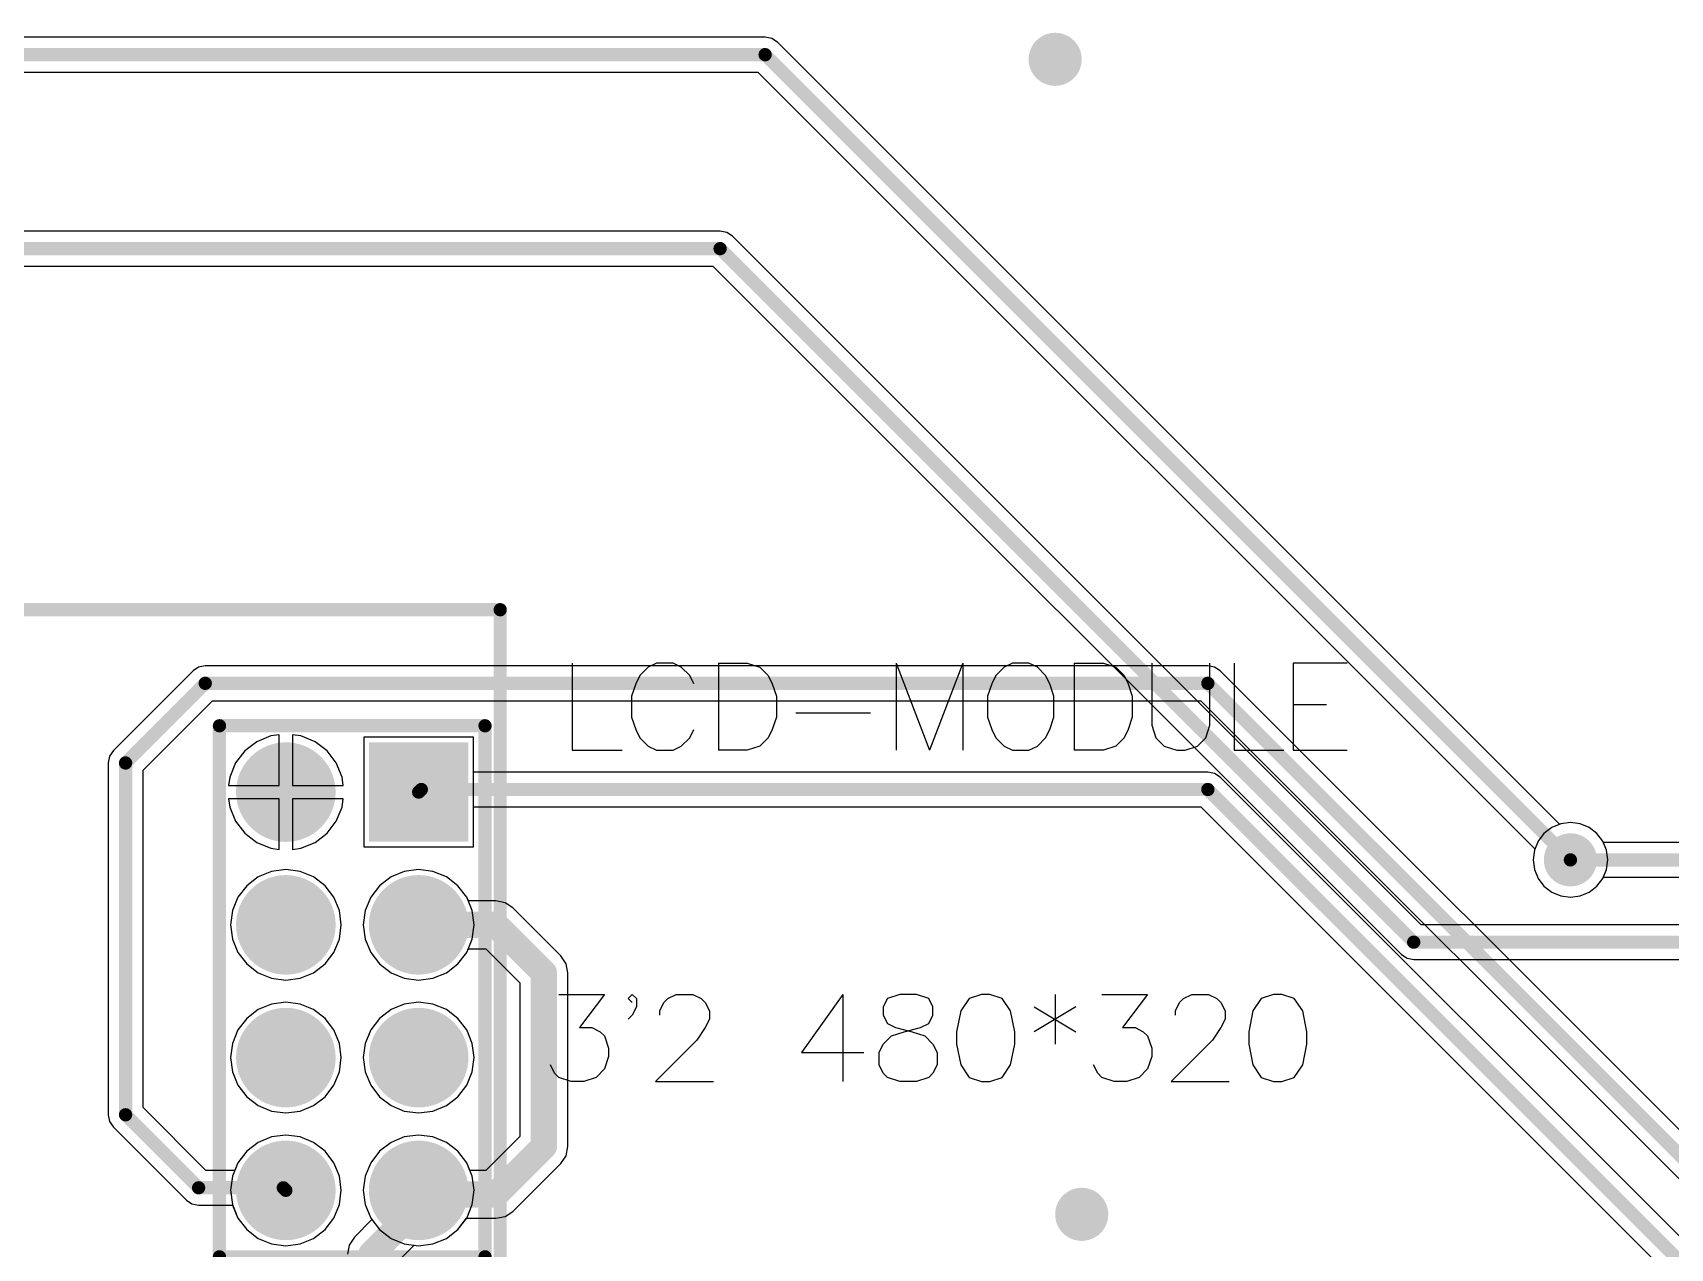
# Model space of a CAD drawing. Header units: millimetres. Extents: x -0.4 to 7.76, y -3.34 to 0.42.
# Drawn here: x 3.278 to 4.511, y -1.598 to -0.683 of the extents above; entities that cross this region are included whole.
import ezdxf

# ---------------------------------------------------------------- set-up
doc = ezdxf.new("R2010")
doc.units = ezdxf.units.MM
doc.header["$MEASUREMENT"] = 0
for name, color, linetype in [('BottomLayer', 5, 'Continuous'), ('BottomOverlay', 54, 'Continuous'), ('BottomSolder', 6, 'Continuous'), ('MultiLayer', 9, 'Continuous'), ('PadHoleLayer', 156, 'Continuous'), ('TopLayer', 1, 'Continuous'), ('TopOverlay', 2, 'Continuous'), ('TopSolder', 216, 'Continuous'), ('ViaHoleLayer', 16, 'Continuous')]:
    doc.layers.add(name, color=color, linetype=linetype)

# ---------------------------------------------------------------- blocks, each defined once
blk = doc.blocks.new('ESP_01_ESP8266_B_9')
at = {"layer": 'BottomLayer', "const_width": 0.0335}
for points in [[(-0.0648, 0.4307, 1), (-0.0313, 0.4307, 1)], [(0.0352, 0.4307, 1), (0.0687, 0.4307, 1)], [(0.1352, 0.4307, 1), (0.1687, 0.4307, 1)], [(-0.1648, 0.3307, 1), (-0.1313, 0.3307, 1)], [(-0.0648, 0.3307, 1), (-0.0313, 0.3307, 1)], [(0.0352, 0.3307, 1), (0.0687, 0.3307, 1)], [(0.1352, 0.3307, 1), (0.1687, 0.3307, 1)]]:
    blk.add_lwpolyline(points, format="xyb", close=True, dxfattribs=at)
at = {"layer": 'BottomLayer'}
blk.add_solid([(-0.1815, 0.3972), (-0.1146, 0.3972), (-0.1815, 0.4642), (-0.1146, 0.4642)], dxfattribs=at)
at = {"layer": 'BottomOverlay'}
for p, q in [((-0.2142, 0.0074), (-0.2142, 0.073)), ((-0.2142, 0.073), (-0.1736, 0.073)), ((-0.1564, 0.0699), (-0.1627, 0.0636)), ((-0.147, 0.073), (-0.1564, 0.0699)), ((-0.1345, 0.073), (-0.147, 0.073)), ((-0.1252, 0.0699), (-0.1345, 0.073)), ((-0.1189, 0.0636), (-0.1252, 0.0699)), ((-0.1189, 0.0543), (-0.1189, 0.0636)), ((-0.1042, 0.0074), (-0.1042, 0.073)), ((0.0329, 0.0605), (0.0391, 0.0699)), ((0.0391, 0.0699), (0.0485, 0.073)), ((0.0485, 0.073), (0.0548, 0.073)), ((0.0548, 0.073), (0.0641, 0.0699)), ((0.0641, 0.0699), (0.0704, 0.0605)), ((0.1038, 0.0074), (0.1038, 0.073)), ((-0.1221, 0.048), (-0.1189, 0.0543)), ((0.0298, 0.0449), (0.0329, 0.0605)), ((0.0704, 0.0605), (0.0735, 0.0449)), ((-0.2142, 0.0386), (-0.1892, 0.0386)), ((-0.1502, 0.0355), (-0.1314, 0.0418)), ((-0.1314, 0.0418), (-0.1252, 0.0449)), ((-0.1252, 0.0449), (-0.1221, 0.048)), ((-0.1042, 0.0418), (-0.0761, 0.0418)), ((-0.0761, 0.0418), (-0.0668, 0.0386)), ((-0.0668, 0.0386), (-0.0636, 0.0355)), ((-0.0458, 0.0449), (0.0104, 0.0449)), ((0.0298, 0.0355), (0.0298, 0.0449)), ((0.0735, 0.0449), (0.0735, 0.0355)), ((-0.1627, 0.023), (-0.1595, 0.0293)), ((-0.1595, 0.0293), (-0.1564, 0.0324)), ((-0.1564, 0.0324), (-0.1502, 0.0355)), ((-0.0636, 0.0355), (-0.0605, 0.0293)), ((-0.0605, 0.0293), (-0.0605, 0.0199)), ((0.0329, 0.0199), (0.0298, 0.0355)), ((0.0735, 0.0355), (0.0704, 0.0199)), ((-0.1627, 0.0168), (-0.1627, 0.023)), ((-0.1564, 0.0105), (-0.1627, 0.0168)), ((-0.1189, 0.0168), (-0.1252, 0.0105)), ((-0.0636, 0.0137), (-0.0668, 0.0105)), ((-0.0605, 0.0199), (-0.0636, 0.0137)), ((0.0391, 0.0105), (0.0329, 0.0199)), ((0.0704, 0.0199), (0.0641, 0.0105)), ((0.0882, 0.0199), (0.0944, 0.0168)), ((0.0944, 0.0168), (0.1038, 0.0074)), ((-0.1736, 0.0074), (-0.2142, 0.0074)), ((-0.147, 0.0074), (-0.1564, 0.0105)), ((-0.1345, 0.0074), (-0.147, 0.0074)), ((-0.1252, 0.0105), (-0.1345, 0.0074)), ((-0.0761, 0.0074), (-0.1042, 0.0074)), ((-0.0668, 0.0105), (-0.0761, 0.0074)), ((0.0485, 0.0074), (0.0391, 0.0105)), ((0.0548, 0.0074), (0.0485, 0.0074)), ((0.0641, 0.0105), (0.0548, 0.0074)), ((-0.2446, -0.1808), (-0.2446, -0.1152)), ((-0.2446, -0.1152), (-0.204, -0.1152)), ((-0.1868, -0.1183), (-0.1931, -0.1246)), ((-0.1775, -0.1152), (-0.1868, -0.1183)), ((-0.165, -0.1152), (-0.1775, -0.1152)), ((-0.1556, -0.1183), (-0.165, -0.1152)), ((-0.1493, -0.1246), (-0.1556, -0.1183)), ((-0.1347, -0.1808), (-0.1347, -0.1152)), ((-0.0731, -0.1214), (-0.0762, -0.1277)), ((-0.07, -0.1183), (-0.0731, -0.1214)), ((-0.0606, -0.1152), (-0.07, -0.1183)), ((-0.0481, -0.1152), (-0.0606, -0.1152)), ((-0.0388, -0.1183), (-0.0481, -0.1152)), ((-0.0356, -0.1214), (-0.0388, -0.1183)), ((-0.0325, -0.1277), (-0.0356, -0.1214)), ((0.0134, -0.1464), (-0.0178, -0.1152)), ((-0.0178, -0.1152), (0.0259, -0.1152)), ((0.0437, -0.1246), (0.05, -0.1183)), ((0.05, -0.1183), (0.0593, -0.1152)), ((0.0593, -0.1152), (0.0625, -0.1152)), ((0.0625, -0.1152), (0.0718, -0.1183)), ((0.0718, -0.1183), (0.0781, -0.1246)), ((0.0987, -0.1246), (0.105, -0.1183)), ((0.105, -0.1183), (0.1143, -0.1152)), ((0.1143, -0.1152), (0.1174, -0.1152)), ((0.1174, -0.1152), (0.1268, -0.1183)), ((0.1268, -0.1183), (0.1331, -0.1246)), ((-0.1525, -0.1402), (-0.1493, -0.1339)), ((-0.1493, -0.1339), (-0.1493, -0.1246)), ((-0.0762, -0.1277), (-0.0762, -0.1371)), ((-0.0325, -0.1371), (-0.0325, -0.1277)), ((0.0406, -0.1371), (0.0437, -0.1246)), ((0.0781, -0.1246), (0.0812, -0.1339)), ((0.0812, -0.1339), (0.0812, -0.1371)), ((0.0956, -0.1371), (0.0987, -0.1246)), ((0.1331, -0.1246), (0.1362, -0.1339)), ((0.1362, -0.1339), (0.1362, -0.1371)), ((-0.1806, -0.1527), (-0.1618, -0.1464)), ((-0.1618, -0.1464), (-0.1556, -0.1433)), ((-0.1556, -0.1433), (-0.1525, -0.1402)), ((-0.1347, -0.1464), (-0.1065, -0.1464)), ((-0.1065, -0.1464), (-0.0972, -0.1495)), ((-0.0762, -0.1371), (-0.0731, -0.1433)), ((-0.0731, -0.1433), (-0.0669, -0.1495)), ((-0.0419, -0.1495), (-0.0356, -0.1433)), ((-0.0356, -0.1433), (-0.0325, -0.1371)), ((0.0197, -0.1558), (0.0134, -0.1464)), ((0.0406, -0.1527), (0.0406, -0.1371)), ((0.0437, -0.1464), (0.0406, -0.1371)), ((0.05, -0.1527), (0.0437, -0.1464)), ((0.0781, -0.1464), (0.0718, -0.1527)), ((0.0812, -0.1371), (0.0781, -0.1464)), ((0.0956, -0.1527), (0.0956, -0.1371)), ((0.0987, -0.1464), (0.0956, -0.1371)), ((0.105, -0.1527), (0.0987, -0.1464)), ((0.1331, -0.1464), (0.1268, -0.1527)), ((0.1362, -0.1371), (0.1331, -0.1464)), ((-0.2446, -0.1495), (-0.2196, -0.1495)), ((-0.1931, -0.1652), (-0.19, -0.1589)), ((-0.19, -0.1589), (-0.1868, -0.1558)), ((-0.1868, -0.1558), (-0.1806, -0.1527)), ((-0.0972, -0.1495), (-0.094, -0.1527)), ((-0.094, -0.1527), (-0.0909, -0.1589)), ((-0.0909, -0.1589), (-0.0909, -0.1683)), ((-0.0731, -0.1652), (-0.07, -0.1589)), ((-0.07, -0.1589), (-0.0637, -0.1558)), ((-0.0669, -0.1495), (-0.0575, -0.1527)), ((-0.0637, -0.1558), (-0.0512, -0.1527)), ((-0.0575, -0.1527), (-0.045, -0.1558)), ((-0.0512, -0.1527), (-0.0419, -0.1495)), ((-0.045, -0.1558), (-0.0388, -0.1589)), ((-0.0388, -0.1589), (-0.0356, -0.1652)), ((0.0228, -0.162), (0.0197, -0.1558)), ((0.0437, -0.1683), (0.0406, -0.1527)), ((0.0593, -0.1558), (0.05, -0.1527)), ((0.0625, -0.1558), (0.0593, -0.1558)), ((0.0718, -0.1527), (0.0625, -0.1558)), ((0.0987, -0.1683), (0.0956, -0.1527)), ((0.1143, -0.1558), (0.105, -0.1527)), ((0.1174, -0.1558), (0.1143, -0.1558)), ((0.1268, -0.1527), (0.1174, -0.1558)), ((-0.1931, -0.1714), (-0.1931, -0.1652)), ((-0.1868, -0.1777), (-0.1931, -0.1714)), ((-0.1493, -0.1714), (-0.1556, -0.1777)), ((-0.0909, -0.1683), (-0.094, -0.1745)), ((-0.0731, -0.1714), (-0.0731, -0.1652)), ((-0.07, -0.1777), (-0.0731, -0.1714)), ((-0.0356, -0.1714), (-0.0388, -0.1777)), ((-0.0356, -0.1652), (-0.0356, -0.1714)), ((-0.0147, -0.1652), (-0.0147, -0.1683)), ((-0.0147, -0.1683), (-0.0116, -0.1745)), ((0.0197, -0.1745), (0.0228, -0.1683)), ((0.0228, -0.1683), (0.0228, -0.162)), ((0.05, -0.1777), (0.0437, -0.1683)), ((0.0781, -0.1714), (0.075, -0.1777)), ((0.105, -0.1777), (0.0987, -0.1683)), ((0.1331, -0.1714), (0.1299, -0.1777)), ((-0.204, -0.1808), (-0.2446, -0.1808)), ((-0.1775, -0.1808), (-0.1868, -0.1777)), ((-0.165, -0.1808), (-0.1775, -0.1808)), ((-0.1556, -0.1777), (-0.165, -0.1808)), ((-0.1065, -0.1808), (-0.1347, -0.1808)), ((-0.0972, -0.1777), (-0.1065, -0.1808)), ((-0.094, -0.1745), (-0.0972, -0.1777)), ((-0.0606, -0.1808), (-0.07, -0.1777)), ((-0.0481, -0.1808), (-0.0606, -0.1808)), ((-0.0388, -0.1777), (-0.0481, -0.1808)), ((-0.0116, -0.1745), (-0.0085, -0.1777)), ((-0.0085, -0.1777), (-0.0022, -0.1808)), ((-0.0022, -0.1808), (0.0103, -0.1808)), ((0.0103, -0.1808), (0.0165, -0.1777)), ((0.0165, -0.1777), (0.0197, -0.1745)), ((0.0593, -0.1808), (0.05, -0.1777)), ((0.0656, -0.1808), (0.0593, -0.1808)), ((0.075, -0.1777), (0.0656, -0.1808)), ((0.1143, -0.1808), (0.105, -0.1777)), ((0.1206, -0.1808), (0.1143, -0.1808)), ((0.1299, -0.1777), (0.1206, -0.1808))]:
    blk.add_line(p, q, dxfattribs=at)
at = {"layer": 'BottomOverlay', "const_width": 0.01}
for points in [[(0.2854, 0.4921), (-0.2854, 0.4921)], [(-0.2854, -0.4921), (-0.2854, 0.4921)], [(0.2854, -0.4921), (0.2854, 0.4921)], [(0.202, 0.4807), (-0.198, 0.4807)], [(-0.198, 0.2807), (-0.198, 0.4807)], [(0.202, 0.2807), (0.202, 0.4807)], [(0.202, 0.2807), (-0.198, 0.2807)], [(0.2854, -0.4921), (-0.2854, -0.4921)]]:
    blk.add_lwpolyline(points, dxfattribs=at)
at = {"layer": 'BottomOverlay', "const_width": 0.005}
for points in [[(-0.2879, 0.4921, 1), (-0.2829, 0.4921, 1)], [(-0.2879, 0.4921, 1), (-0.2829, 0.4921, 1)], [(0.2829, 0.4921, 1), (0.2879, 0.4921, 1)], [(0.2829, 0.4921, 1), (0.2879, 0.4921, 1)], [(-0.2005, 0.4807, 1), (-0.1955, 0.4807, 1)], [(-0.2005, 0.4807, 1), (-0.1955, 0.4807, 1)], [(0.1995, 0.4807, 1), (0.2045, 0.4807, 1)], [(0.1995, 0.4807, 1), (0.2045, 0.4807, 1)], [(-0.2005, 0.2807, 1), (-0.1955, 0.2807, 1)], [(-0.2005, 0.2807, 1), (-0.1955, 0.2807, 1)], [(0.1995, 0.2807, 1), (0.2045, 0.2807, 1)], [(0.1995, 0.2807, 1), (0.2045, 0.2807, 1)], [(-0.2879, -0.4921, 1), (-0.2829, -0.4921, 1)], [(-0.2879, -0.4921, 1), (-0.2829, -0.4921, 1)], [(0.2829, -0.4921, 1), (0.2879, -0.4921, 1)], [(0.2829, -0.4921, 1), (0.2879, -0.4921, 1)]]:
    blk.add_lwpolyline(points, format="xyb", close=True, dxfattribs=at)
at = {"layer": 'BottomSolder', "const_width": 0.0375}
for points in [[(-0.0668, 0.4307, 1), (-0.0293, 0.4307, 1)], [(0.0332, 0.4307, 1), (0.0707, 0.4307, 1)], [(0.1332, 0.4307, 1), (0.1707, 0.4307, 1)], [(-0.1668, 0.3307, 1), (-0.1293, 0.3307, 1)], [(-0.0668, 0.3307, 1), (-0.0293, 0.3307, 1)], [(0.0332, 0.3307, 1), (0.0707, 0.3307, 1)], [(0.1332, 0.3307, 1), (0.1707, 0.3307, 1)]]:
    blk.add_lwpolyline(points, format="xyb", close=True, dxfattribs=at)
at = {"layer": 'BottomSolder'}
blk.add_solid([(-0.1855, 0.3932), (-0.1106, 0.3932), (-0.1855, 0.4682), (-0.1106, 0.4682)], dxfattribs=at)
at = {"layer": 'MultiLayer', "const_width": 0.0335}
for points in [[(-0.0648, 0.4307, 1), (-0.0313, 0.4307, 1)], [(0.0352, 0.4307, 1), (0.0687, 0.4307, 1)], [(0.1352, 0.4307, 1), (0.1687, 0.4307, 1)], [(-0.1648, 0.3307, 1), (-0.1313, 0.3307, 1)], [(-0.0648, 0.3307, 1), (-0.0313, 0.3307, 1)], [(0.0352, 0.3307, 1), (0.0687, 0.3307, 1)], [(0.1352, 0.3307, 1), (0.1687, 0.3307, 1)]]:
    blk.add_lwpolyline(points, format="xyb", close=True, dxfattribs=at)
at = {"layer": 'MultiLayer'}
blk.add_solid([(-0.1815, 0.3972), (-0.1146, 0.3972), (-0.1815, 0.4642), (-0.1146, 0.4642)], dxfattribs=at)
at = {"layer": 'PadHoleLayer', "const_width": 0.0217}
for points in [[(-0.1589, 0.4307, 1), (-0.1372, 0.4307, 1)], [(-0.0589, 0.4307, 1), (-0.0372, 0.4307, 1)], [(0.0411, 0.4307, 1), (0.0628, 0.4307, 1)], [(0.1411, 0.4307, 1), (0.1628, 0.4307, 1)], [(-0.1589, 0.3307, 1), (-0.1372, 0.3307, 1)], [(-0.0589, 0.3307, 1), (-0.0372, 0.3307, 1)], [(0.0411, 0.3307, 1), (0.0628, 0.3307, 1)], [(0.1411, 0.3307, 1), (0.1628, 0.3307, 1)]]:
    blk.add_lwpolyline(points, format="xyb", close=True, dxfattribs=at)
at = {"layer": 'TopLayer', "const_width": 0.0335}
for points in [[(-0.0648, 0.4307, 1), (-0.0313, 0.4307, 1)], [(0.0352, 0.4307, 1), (0.0687, 0.4307, 1)], [(0.1352, 0.4307, 1), (0.1687, 0.4307, 1)], [(-0.1648, 0.3307, 1), (-0.1313, 0.3307, 1)], [(-0.0648, 0.3307, 1), (-0.0313, 0.3307, 1)], [(0.0352, 0.3307, 1), (0.0687, 0.3307, 1)], [(0.1352, 0.3307, 1), (0.1687, 0.3307, 1)]]:
    blk.add_lwpolyline(points, format="xyb", close=True, dxfattribs=at)
at = {"layer": 'TopLayer'}
blk.add_solid([(-0.1815, 0.3972), (-0.1146, 0.3972), (-0.1815, 0.4642), (-0.1146, 0.4642)], dxfattribs=at)
at = {"layer": 'TopSolder', "const_width": 0.0375}
for points in [[(-0.0668, 0.4307, 1), (-0.0293, 0.4307, 1)], [(0.0332, 0.4307, 1), (0.0707, 0.4307, 1)], [(0.1332, 0.4307, 1), (0.1707, 0.4307, 1)], [(-0.1668, 0.3307, 1), (-0.1293, 0.3307, 1)], [(-0.0668, 0.3307, 1), (-0.0293, 0.3307, 1)], [(0.0332, 0.3307, 1), (0.0707, 0.3307, 1)], [(0.1332, 0.3307, 1), (0.1707, 0.3307, 1)]]:
    blk.add_lwpolyline(points, format="xyb", close=True, dxfattribs=at)
at = {"layer": 'TopSolder'}
blk.add_solid([(-0.1855, 0.3932), (-0.1106, 0.3932), (-0.1855, 0.4682), (-0.1106, 0.4682)], dxfattribs=at)
blk = doc.blocks.new('LCD_MODULE_3_2_480_320_11')
at = {"layer": 'TopOverlay'}
for p, q in [((1.5664, -1.0249), (1.5664, -1.0905)), ((1.6173, -1.0342), (1.6142, -1.0405)), ((1.6236, -1.028), (1.6173, -1.0342)), ((1.6298, -1.0249), (1.6236, -1.028)), ((1.6423, -1.0249), (1.6298, -1.0249)), ((1.6485, -1.028), (1.6423, -1.0249)), ((1.6548, -1.0342), (1.6485, -1.028)), ((1.6579, -1.0405), (1.6548, -1.0342)), ((1.6764, -1.0249), (1.6764, -1.0905)), ((1.6764, -1.0249), (1.6982, -1.0249)), ((1.6982, -1.0249), (1.7076, -1.028)), ((1.7076, -1.028), (1.7138, -1.0342)), ((1.7138, -1.0342), (1.717, -1.0405)), ((1.8104, -1.0249), (1.8104, -1.0905)), ((1.8104, -1.0249), (1.8354, -1.0905)), ((1.8604, -1.0249), (1.8354, -1.0905)), ((1.8604, -1.0249), (1.8604, -1.0905)), ((1.8853, -1.0342), (1.8822, -1.0405)), ((1.8916, -1.028), (1.8853, -1.0342)), ((1.8978, -1.0249), (1.8916, -1.028)), ((1.9103, -1.0249), (1.8978, -1.0249)), ((1.9166, -1.028), (1.9103, -1.0249)), ((1.9228, -1.0342), (1.9166, -1.028)), ((1.926, -1.0405), (1.9228, -1.0342)), ((1.9444, -1.0249), (1.9444, -1.0905)), ((1.9444, -1.0249), (1.9663, -1.0249)), ((1.9663, -1.0249), (1.9756, -1.028)), ((1.9756, -1.028), (1.9819, -1.0342)), ((1.9819, -1.0342), (1.985, -1.0405)), ((2.0028, -1.0249), (2.0028, -1.0717)), ((2.0465, -1.0717), (2.0465, -1.0249)), ((2.0647, -1.0249), (2.0647, -1.0905)), ((2.1499, -1.0249), (2.1093, -1.0249)), ((2.1093, -1.0249), (2.1093, -1.0905)), ((1.6142, -1.0405), (1.6111, -1.0499)), ((1.717, -1.0405), (1.7201, -1.0499)), ((1.8822, -1.0405), (1.8791, -1.0499)), ((1.9291, -1.0499), (1.926, -1.0405)), ((1.985, -1.0405), (1.9881, -1.0499)), ((1.6111, -1.0499), (1.6111, -1.0655)), ((1.7201, -1.0499), (1.7201, -1.0655)), ((1.8791, -1.0499), (1.8791, -1.0655)), ((1.9291, -1.0655), (1.9291, -1.0499)), ((1.9881, -1.0499), (1.9881, -1.0655)), ((2.1093, -1.0561), (2.1343, -1.0561)), ((1.6111, -1.0655), (1.6142, -1.0749)), ((1.7201, -1.0655), (1.717, -1.0749)), ((1.7348, -1.0624), (1.791, -1.0624)), ((1.8791, -1.0655), (1.8822, -1.0749)), ((1.926, -1.0749), (1.9291, -1.0655)), ((1.9881, -1.0655), (1.985, -1.0749)), ((2.0028, -1.0717), (2.0059, -1.0811)), ((2.0434, -1.0811), (2.0465, -1.0717)), ((1.6142, -1.0749), (1.6173, -1.0811)), ((1.6173, -1.0811), (1.6236, -1.0874)), ((1.6485, -1.0874), (1.6548, -1.0811)), ((1.6548, -1.0811), (1.6579, -1.0749)), ((1.7138, -1.0811), (1.7076, -1.0874)), ((1.717, -1.0749), (1.7138, -1.0811)), ((1.8822, -1.0749), (1.8853, -1.0811)), ((1.8853, -1.0811), (1.8916, -1.0874)), ((1.9166, -1.0874), (1.9228, -1.0811)), ((1.9228, -1.0811), (1.926, -1.0749)), ((1.9819, -1.0811), (1.9756, -1.0874)), ((1.985, -1.0749), (1.9819, -1.0811)), ((2.0059, -1.0811), (2.0122, -1.0874)), ((2.0372, -1.0874), (2.0434, -1.0811)), ((1.5664, -1.0905), (1.6039, -1.0905)), ((1.6236, -1.0874), (1.6298, -1.0905)), ((1.6298, -1.0905), (1.6423, -1.0905)), ((1.6423, -1.0905), (1.6485, -1.0874)), ((1.6982, -1.0905), (1.6764, -1.0905)), ((1.7076, -1.0874), (1.6982, -1.0905)), ((1.8916, -1.0874), (1.8978, -1.0905)), ((1.8978, -1.0905), (1.9103, -1.0905)), ((1.9103, -1.0905), (1.9166, -1.0874)), ((1.9663, -1.0905), (1.9444, -1.0905)), ((1.9756, -1.0874), (1.9663, -1.0905)), ((2.0122, -1.0874), (2.0216, -1.0905)), ((2.0216, -1.0905), (2.0278, -1.0905)), ((2.0278, -1.0905), (2.0372, -1.0874)), ((2.0647, -1.0905), (2.1022, -1.0905)), ((2.1093, -1.0905), (2.1499, -1.0905)), ((1.5562, -1.2744), (1.5906, -1.2744)), ((1.5906, -1.2744), (1.5719, -1.2994)), ((1.6084, -1.2775), (1.6115, -1.2744)), ((1.6115, -1.2806), (1.6084, -1.2775)), ((1.6115, -1.2744), (1.6147, -1.2775)), ((1.6147, -1.2775), (1.6147, -1.2838)), ((1.6322, -1.2869), (1.6353, -1.2806)), ((1.6353, -1.2806), (1.6384, -1.2775)), ((1.6384, -1.2775), (1.6447, -1.2744)), ((1.6447, -1.2744), (1.6572, -1.2744)), ((1.6572, -1.2744), (1.6634, -1.2775)), ((1.6634, -1.2775), (1.6665, -1.2806)), ((1.6665, -1.2806), (1.6696, -1.2869)), ((1.7702, -1.2744), (1.739, -1.3181)), ((1.7702, -1.2744), (1.7702, -1.34)), ((1.8037, -1.2775), (1.8005, -1.2838)), ((1.813, -1.2744), (1.8037, -1.2775)), ((1.8255, -1.2744), (1.813, -1.2744)), ((1.8349, -1.2775), (1.8255, -1.2744)), ((1.838, -1.2838), (1.8349, -1.2775)), ((1.8652, -1.2775), (1.859, -1.2869)), ((1.8746, -1.2744), (1.8652, -1.2775)), ((1.8808, -1.2744), (1.8746, -1.2744)), ((1.8902, -1.2775), (1.8808, -1.2744)), ((1.8964, -1.2869), (1.8902, -1.2775)), ((1.9299, -1.2744), (1.9299, -1.3119)), ((1.9652, -1.2744), (1.9995, -1.2744)), ((1.9995, -1.2744), (1.9808, -1.2994)), ((2.0205, -1.2869), (2.0236, -1.2806)), ((2.0236, -1.2806), (2.0267, -1.2775)), ((2.0267, -1.2775), (2.033, -1.2744)), ((2.033, -1.2744), (2.0455, -1.2744)), ((2.0455, -1.2744), (2.0517, -1.2775)), ((2.0517, -1.2775), (2.0548, -1.2806)), ((2.0548, -1.2806), (2.058, -1.2869)), ((2.0851, -1.2775), (2.0789, -1.2869)), ((2.0945, -1.2744), (2.0851, -1.2775)), ((2.1008, -1.2744), (2.0945, -1.2744)), ((2.1101, -1.2775), (2.1008, -1.2744)), ((2.1164, -1.2869), (2.1101, -1.2775)), ((1.6115, -1.29), (1.6084, -1.2931)), ((1.6147, -1.2838), (1.6115, -1.29)), ((1.6322, -1.29), (1.6322, -1.2869)), ((1.6696, -1.2931), (1.6665, -1.2994)), ((1.6696, -1.2869), (1.6696, -1.2931)), ((1.8005, -1.2838), (1.8005, -1.29)), ((1.8005, -1.29), (1.8037, -1.2963)), ((1.8349, -1.2963), (1.838, -1.29)), ((1.838, -1.29), (1.838, -1.2838)), ((1.859, -1.2869), (1.8558, -1.3025)), ((1.8996, -1.3025), (1.8964, -1.2869)), ((1.9143, -1.2838), (1.9455, -1.3025)), ((1.9455, -1.2838), (1.9143, -1.3025)), ((2.0205, -1.29), (2.0205, -1.2869)), ((2.058, -1.2931), (2.0548, -1.2994)), ((2.058, -1.2869), (2.058, -1.2931)), ((2.0789, -1.2869), (2.0758, -1.3025)), ((2.1195, -1.3025), (2.1164, -1.2869)), ((1.5719, -1.2994), (1.5812, -1.2994)), ((1.5812, -1.2994), (1.5875, -1.3025)), ((1.5875, -1.3025), (1.5906, -1.3056)), ((1.5906, -1.3056), (1.5937, -1.315)), ((1.6665, -1.2994), (1.6603, -1.3088)), ((1.8005, -1.3119), (1.8068, -1.3056)), ((1.8037, -1.2963), (1.8099, -1.2994)), ((1.8068, -1.3056), (1.8162, -1.3025)), ((1.8099, -1.2994), (1.8224, -1.3025)), ((1.8162, -1.3025), (1.8287, -1.2994)), ((1.8224, -1.3025), (1.8318, -1.3056)), ((1.8287, -1.2994), (1.8349, -1.2963)), ((1.8318, -1.3056), (1.838, -1.3119)), ((1.8558, -1.3025), (1.8558, -1.3119)), ((1.8996, -1.3119), (1.8996, -1.3025)), ((1.9808, -1.2994), (1.9902, -1.2994)), ((1.9902, -1.2994), (1.9964, -1.3025)), ((1.9964, -1.3025), (1.9995, -1.3056)), ((1.9995, -1.3056), (2.0027, -1.315)), ((2.0548, -1.2994), (2.0486, -1.3088)), ((2.0758, -1.3025), (2.0758, -1.3119)), ((2.1195, -1.3119), (2.1195, -1.3025)), ((1.5937, -1.315), (1.5937, -1.3213)), ((1.6603, -1.3088), (1.629, -1.34)), ((1.739, -1.3181), (1.7859, -1.3181)), ((1.7974, -1.3181), (1.8005, -1.3119)), ((1.7974, -1.3275), (1.7974, -1.3181)), ((1.838, -1.3119), (1.8412, -1.3181)), ((1.8412, -1.3181), (1.8412, -1.3275)), ((1.8558, -1.3119), (1.859, -1.3275)), ((1.8964, -1.3275), (1.8996, -1.3119)), ((2.0027, -1.315), (2.0027, -1.3213)), ((2.0486, -1.3088), (2.0173, -1.34)), ((2.0758, -1.3119), (2.0789, -1.3275)), ((2.1164, -1.3275), (2.1195, -1.3119)), ((1.5531, -1.3338), (1.55, -1.3275)), ((1.5906, -1.3306), (1.5844, -1.3369)), ((1.5937, -1.3213), (1.5906, -1.3306)), ((1.8005, -1.3338), (1.7974, -1.3275)), ((1.8412, -1.3275), (1.838, -1.3338)), ((1.859, -1.3275), (1.8652, -1.3369)), ((1.8902, -1.3369), (1.8964, -1.3275)), ((1.9621, -1.3338), (1.9589, -1.3275)), ((1.9995, -1.3306), (1.9933, -1.3369)), ((2.0027, -1.3213), (1.9995, -1.3306)), ((2.0789, -1.3275), (2.0851, -1.3369)), ((2.1101, -1.3369), (2.1164, -1.3275)), ((1.5562, -1.3369), (1.5531, -1.3338)), ((1.5656, -1.34), (1.5562, -1.3369)), ((1.575, -1.34), (1.5656, -1.34)), ((1.5844, -1.3369), (1.575, -1.34)), ((1.629, -1.34), (1.6728, -1.34)), ((1.8037, -1.3369), (1.8005, -1.3338)), ((1.813, -1.34), (1.8037, -1.3369)), ((1.8255, -1.34), (1.813, -1.34)), ((1.8349, -1.3369), (1.8255, -1.34)), ((1.838, -1.3338), (1.8349, -1.3369)), ((1.8652, -1.3369), (1.8746, -1.34)), ((1.8746, -1.34), (1.8808, -1.34)), ((1.8808, -1.34), (1.8902, -1.3369)), ((1.9652, -1.3369), (1.9621, -1.3338)), ((1.9745, -1.34), (1.9652, -1.3369)), ((1.9839, -1.34), (1.9745, -1.34)), ((1.9933, -1.3369), (1.9839, -1.34)), ((2.0173, -1.34), (2.0611, -1.34)), ((2.0851, -1.3369), (2.0945, -1.34)), ((2.0945, -1.34), (2.1008, -1.34)), ((2.1008, -1.34), (2.1101, -1.3369))]:
    blk.add_line(p, q, dxfattribs=at)

msp = doc.modelspace()

# ---------------------------------------------------------------- linework, layer by layer
at = {"layer": 'BottomLayer'}
for p, q in [((3.8293, -0.6861), (1.7491, -0.6861)), ((3.8343, -0.6871), (3.8293, -0.6861)), ((3.8385, -0.6899), (3.8343, -0.6871)), ((4.4275, -1.2789), (3.8385, -0.6899)), ((1.7491, -0.7123), (3.8238, -0.7123)), ((3.8238, -0.7123), (4.4089, -1.2974)), ((3.7954, -0.8322), (2.0522, -0.8322)), ((3.8004, -0.8332), (3.7954, -0.8322)), ((3.8047, -0.836), (3.8004, -0.8332)), ((4.3232, -1.3546), (3.8047, -0.836)), ((2.0522, -0.8584), (3.7899, -0.8584)), ((3.7899, -0.8584), (4.3085, -1.377)), ((3.4465, -1.2167), (3.4374, -1.2236)), ((3.4571, -1.2123), (3.4465, -1.2167)), ((3.4634, -1.2115), (3.4571, -1.2123)), ((3.4634, -1.2496), (3.4634, -1.2115)), ((3.4798, -1.2123), (3.4734, -1.2115)), ((3.4734, -1.2115), (3.4734, -1.2496)), ((3.4904, -1.2167), (3.4798, -1.2123)), ((3.4994, -1.2236), (3.4904, -1.2167)), ((3.6098, -1.2133), (3.5271, -1.2133)), ((3.5271, -1.2133), (3.5271, -1.296)), ((3.6098, -1.296), (3.6098, -1.2133)), ((3.4305, -1.2327), (3.4261, -1.2433)), ((3.4374, -1.2236), (3.4305, -1.2327)), ((3.5064, -1.2327), (3.4994, -1.2236)), ((3.5108, -1.2433), (3.5064, -1.2327)), ((3.4261, -1.2433), (3.4253, -1.2496)), ((3.5116, -1.2496), (3.5108, -1.2433)), ((3.4253, -1.2496), (3.4634, -1.2496)), ((3.4734, -1.2496), (3.5116, -1.2496)), ((3.4634, -1.2596), (3.4253, -1.2596)), ((3.4253, -1.2596), (3.4261, -1.266)), ((3.4261, -1.266), (3.4305, -1.2766)), ((3.4634, -1.2978), (3.4634, -1.2596)), ((3.5116, -1.2596), (3.4734, -1.2596)), ((3.4734, -1.2596), (3.4734, -1.2978)), ((3.5064, -1.2766), (3.5108, -1.266)), ((3.5108, -1.266), (3.5116, -1.2596)), ((3.4305, -1.2766), (3.4374, -1.2856)), ((3.4994, -1.2856), (3.5064, -1.2766)), ((4.4284, -1.2785), (4.4275, -1.2789)), ((4.4357, -1.2775), (4.4284, -1.2785)), ((4.443, -1.2785), (4.4357, -1.2775)), ((4.4498, -1.2813), (4.443, -1.2785)), ((4.4556, -1.2858), (4.4498, -1.2813)), ((3.4374, -1.2856), (3.4465, -1.2926)), ((3.4465, -1.2926), (3.4571, -1.297)), ((3.4798, -1.297), (3.4904, -1.2926)), ((3.4904, -1.2926), (3.4994, -1.2856)), ((4.4601, -1.2916), (4.4556, -1.2858)), ((4.4629, -1.2984), (4.4601, -1.2916)), ((3.4571, -1.297), (3.4634, -1.2978)), ((3.4734, -1.2978), (3.4798, -1.297)), ((3.5271, -1.296), (3.6098, -1.296)), ((4.4086, -1.2984), (4.4076, -1.3057)), ((4.4076, -1.3057), (4.4086, -1.3129)), ((4.4089, -1.2974), (4.4086, -1.2984)), ((4.4638, -1.3057), (4.4629, -1.2984)), ((4.4629, -1.3129), (4.4638, -1.3057)), ((3.4476, -1.3185), (3.439, -1.3252)), ((3.4576, -1.3144), (3.4476, -1.3185)), ((3.4684, -1.313), (3.4576, -1.3144)), ((3.4792, -1.3144), (3.4684, -1.313)), ((3.4893, -1.3185), (3.4792, -1.3144)), ((3.4979, -1.3252), (3.4893, -1.3185)), ((3.5476, -1.3185), (3.539, -1.3252)), ((3.5576, -1.3144), (3.5476, -1.3185)), ((3.5684, -1.313), (3.5576, -1.3144)), ((3.5792, -1.3144), (3.5684, -1.313)), ((3.5893, -1.3185), (3.5792, -1.3144)), ((3.5979, -1.3252), (3.5893, -1.3185)), ((4.4086, -1.3129), (4.4114, -1.3197)), ((4.4601, -1.3197), (4.4629, -1.3129)), ((3.439, -1.3252), (3.4323, -1.3338)), ((3.5046, -1.3338), (3.4979, -1.3252)), ((3.539, -1.3252), (3.5323, -1.3338)), ((3.6046, -1.3338), (3.5979, -1.3252)), ((4.4114, -1.3197), (4.4158, -1.3255)), ((4.4158, -1.3255), (4.4217, -1.33)), ((4.4217, -1.33), (4.4284, -1.3328)), ((4.443, -1.3328), (4.4498, -1.33)), ((4.4498, -1.33), (4.4556, -1.3255)), ((4.4556, -1.3255), (4.4601, -1.3197)), ((3.4282, -1.3439), (3.4267, -1.3546)), ((3.4323, -1.3338), (3.4282, -1.3439)), ((3.5087, -1.3439), (3.5046, -1.3338)), ((3.5101, -1.3546), (3.5087, -1.3439)), ((3.5282, -1.3439), (3.5267, -1.3546)), ((3.5323, -1.3338), (3.5282, -1.3439)), ((3.6057, -1.3366), (3.6046, -1.3338)), ((3.6266, -1.3366), (3.6057, -1.3366)), ((3.6335, -1.338), (3.6266, -1.3366)), ((3.6394, -1.3419), (3.6335, -1.338)), ((3.6755, -1.378), (3.6394, -1.3419)), ((4.4284, -1.3328), (4.4357, -1.3338)), ((4.4357, -1.3338), (4.443, -1.3328)), ((3.4267, -1.3546), (3.4282, -1.3654)), ((3.5087, -1.3654), (3.5101, -1.3546)), ((3.5267, -1.3546), (3.5282, -1.3654)), ((4.6344, -1.3546), (4.3232, -1.3546)), ((3.4282, -1.3654), (3.4323, -1.3755)), ((3.5046, -1.3755), (3.5087, -1.3654)), ((3.5282, -1.3654), (3.5323, -1.3755)), ((3.4323, -1.3755), (3.439, -1.3841)), ((3.4979, -1.3841), (3.5046, -1.3755)), ((3.5323, -1.3755), (3.539, -1.3841)), ((3.5979, -1.3841), (3.6046, -1.3755)), ((3.6046, -1.3755), (3.6057, -1.3727)), ((3.6057, -1.3727), (3.6191, -1.3727)), ((3.6191, -1.3727), (3.6447, -1.3983)), ((3.6794, -1.3839), (3.6755, -1.378)), ((4.3085, -1.377), (4.3127, -1.3798)), ((4.3127, -1.3798), (4.3177, -1.3808)), ((4.3177, -1.3808), (4.6344, -1.3808)), ((3.439, -1.3841), (3.4476, -1.3908)), ((3.4476, -1.3908), (3.4576, -1.3949)), ((3.4792, -1.3949), (3.4893, -1.3908)), ((3.4893, -1.3908), (3.4979, -1.3841)), ((3.539, -1.3841), (3.5476, -1.3908)), ((3.5476, -1.3908), (3.5576, -1.3949)), ((3.5792, -1.3949), (3.5893, -1.3908)), ((3.5893, -1.3908), (3.5979, -1.3841)), ((3.6808, -1.3908), (3.6794, -1.3839)), ((3.6808, -1.5215), (3.6808, -1.3908)), ((3.4576, -1.3949), (3.4684, -1.3963)), ((3.4684, -1.3963), (3.4792, -1.3949)), ((3.5576, -1.3949), (3.5684, -1.3963)), ((3.5684, -1.3963), (3.5792, -1.3949)), ((3.6447, -1.3983), (3.6447, -1.5141)), ((3.4576, -1.4144), (3.4476, -1.4185)), ((3.4684, -1.413), (3.4576, -1.4144)), ((3.4792, -1.4144), (3.4684, -1.413)), ((3.4893, -1.4185), (3.4792, -1.4144)), ((3.5576, -1.4144), (3.5476, -1.4185)), ((3.5684, -1.413), (3.5576, -1.4144)), ((3.5792, -1.4144), (3.5684, -1.413)), ((3.5893, -1.4185), (3.5792, -1.4144)), ((3.439, -1.4252), (3.4323, -1.4338)), ((3.4476, -1.4185), (3.439, -1.4252)), ((3.4979, -1.4252), (3.4893, -1.4185)), ((3.5046, -1.4338), (3.4979, -1.4252)), ((3.539, -1.4252), (3.5323, -1.4338)), ((3.5476, -1.4185), (3.539, -1.4252)), ((3.5979, -1.4252), (3.5893, -1.4185)), ((3.6046, -1.4338), (3.5979, -1.4252)), ((3.4323, -1.4338), (3.4282, -1.4439)), ((3.5087, -1.4439), (3.5046, -1.4338)), ((3.5323, -1.4338), (3.5282, -1.4439)), ((3.6087, -1.4439), (3.6046, -1.4338)), ((3.4282, -1.4439), (3.4267, -1.4546)), ((3.4267, -1.4546), (3.4282, -1.4654)), ((3.5101, -1.4546), (3.5087, -1.4439)), ((3.5087, -1.4654), (3.5101, -1.4546)), ((3.5282, -1.4439), (3.5267, -1.4546)), ((3.5267, -1.4546), (3.5282, -1.4654)), ((3.6101, -1.4546), (3.6087, -1.4439)), ((3.6087, -1.4654), (3.6101, -1.4546)), ((3.4282, -1.4654), (3.4323, -1.4755)), ((3.5046, -1.4755), (3.5087, -1.4654)), ((3.5282, -1.4654), (3.5323, -1.4755)), ((3.6046, -1.4755), (3.6087, -1.4654)), ((3.4323, -1.4755), (3.439, -1.4841)), ((3.4979, -1.4841), (3.5046, -1.4755)), ((3.5323, -1.4755), (3.539, -1.4841)), ((3.5979, -1.4841), (3.6046, -1.4755)), ((3.439, -1.4841), (3.4476, -1.4908)), ((3.4476, -1.4908), (3.4576, -1.4949)), ((3.4792, -1.4949), (3.4893, -1.4908)), ((3.4893, -1.4908), (3.4979, -1.4841)), ((3.539, -1.4841), (3.5476, -1.4908)), ((3.5476, -1.4908), (3.5576, -1.4949)), ((3.5792, -1.4949), (3.5893, -1.4908)), ((3.5893, -1.4908), (3.5979, -1.4841)), ((3.4576, -1.4949), (3.4684, -1.4963)), ((3.4684, -1.4963), (3.4792, -1.4949)), ((3.5576, -1.4949), (3.5684, -1.4963)), ((3.5684, -1.4963), (3.5792, -1.4949)), ((3.4576, -1.5144), (3.4476, -1.5185)), ((3.4684, -1.513), (3.4576, -1.5144)), ((3.4792, -1.5144), (3.4684, -1.513)), ((3.4893, -1.5185), (3.4792, -1.5144)), ((3.5576, -1.5144), (3.5476, -1.5185)), ((3.5684, -1.513), (3.5576, -1.5144)), ((3.5792, -1.5144), (3.5684, -1.513)), ((3.5893, -1.5185), (3.5792, -1.5144)), ((3.6447, -1.5141), (3.6191, -1.5396)), ((3.439, -1.5252), (3.4323, -1.5338)), ((3.4476, -1.5185), (3.439, -1.5252)), ((3.4979, -1.5252), (3.4893, -1.5185)), ((3.5046, -1.5338), (3.4979, -1.5252)), ((3.539, -1.5252), (3.5323, -1.5338)), ((3.5476, -1.5185), (3.539, -1.5252)), ((3.5979, -1.5252), (3.5893, -1.5185)), ((3.6046, -1.5338), (3.5979, -1.5252)), ((3.6755, -1.5343), (3.6794, -1.5285)), ((3.6794, -1.5285), (3.6808, -1.5215)), ((3.4323, -1.5338), (3.4282, -1.5439)), ((3.5087, -1.5439), (3.5046, -1.5338)), ((3.5323, -1.5338), (3.5282, -1.5439)), ((3.607, -1.5396), (3.6046, -1.5338)), ((3.6191, -1.5396), (3.607, -1.5396)), ((3.6394, -1.5705), (3.6755, -1.5343)), ((3.4282, -1.5439), (3.4267, -1.5546)), ((3.5101, -1.5546), (3.5087, -1.5439)), ((3.5282, -1.5439), (3.5267, -1.5546)), ((3.4267, -1.5546), (3.4282, -1.5654)), ((3.4282, -1.5654), (3.4323, -1.5755)), ((3.5046, -1.5755), (3.5087, -1.5654)), ((3.5087, -1.5654), (3.5101, -1.5546)), ((3.5267, -1.5546), (3.5282, -1.5654)), ((3.5282, -1.5654), (3.5323, -1.5755)), ((3.4323, -1.5755), (3.439, -1.5841)), ((3.4979, -1.5841), (3.5046, -1.5755)), ((3.5332, -1.5766), (3.52, -1.5899)), ((3.5323, -1.5755), (3.5332, -1.5766)), ((3.5979, -1.5841), (3.6044, -1.5757)), ((3.6044, -1.5757), (3.6266, -1.5757)), ((3.6266, -1.5757), (3.6335, -1.5744)), ((3.6335, -1.5744), (3.6394, -1.5705)), ((3.439, -1.5841), (3.4476, -1.5908)), ((3.4893, -1.5908), (3.4979, -1.5841)), ((3.52, -1.5899), (3.516, -1.5958)), ((3.5893, -1.5908), (3.5979, -1.5841)), ((3.4476, -1.5908), (3.4576, -1.5949)), ((3.4576, -1.5949), (3.4684, -1.5963)), ((3.4684, -1.5963), (3.4792, -1.5949)), ((3.4792, -1.5949), (3.4893, -1.5908)), ((3.516, -1.5958), (3.5147, -1.6027)), ((3.5508, -1.6102), (3.5651, -1.5959)), ((3.5651, -1.5959), (3.5684, -1.5963)), ((3.5684, -1.5963), (3.5792, -1.5949)), ((3.5792, -1.5949), (3.5893, -1.5908))]:
    msp.add_line(p, q, dxfattribs=at)
for points, const_width in [([(4.0377, -0.7027, 1), (4.0577, -0.7027, 1)], 0.02), ([(3.8268, -0.6992, 1), (3.8318, -0.6992, 1)], 0.005), ([(3.8268, -0.6992, 1), (3.8318, -0.6992, 1)], 0.005), ([(3.7929, -0.8453, 1), (3.7979, -0.8453, 1)], 0.005), ([(3.7929, -0.8453, 1), (3.7979, -0.8453, 1)], 0.005), ([(4.4257, -1.3057, 1), (4.4457, -1.3057, 1)], 0.02), ([(4.4332, -1.3057, 1), (4.4382, -1.3057, 1)], 0.005), ([(3.5728, -1.3546, 1), (3.5827, -1.3546, 1)], 0.00984), ([(3.6217, -1.3546, 1), (3.6315, -1.3546, 1)], 0.00984), ([(3.6217, -1.3546, 1), (3.6315, -1.3546, 1)], 0.00984), ([(4.3152, -1.3677, 1), (4.3202, -1.3677, 1)], 0.005), ([(4.3152, -1.3677, 1), (4.3202, -1.3677, 1)], 0.005), ([(3.6578, -1.3908, 1), (3.6677, -1.3908, 1)], 0.00984), ([(3.6578, -1.3908, 1), (3.6677, -1.3908, 1)], 0.00984), ([(3.6578, -1.5215, 1), (3.6677, -1.5215, 1)], 0.00984), ([(3.6578, -1.5215, 1), (3.6677, -1.5215, 1)], 0.00984), ([(3.5728, -1.5577, 1), (3.5827, -1.5577, 1)], 0.00984), ([(3.5728, -1.5577, 1), (3.5827, -1.5577, 1)], 0.00984), ([(3.6217, -1.5577, 1), (3.6315, -1.5577, 1)], 0.00984), ([(3.6217, -1.5577, 1), (3.6315, -1.5577, 1)], 0.00984), ([(4.0577, -1.5727, 1), (4.0777, -1.5727, 1)], 0.02), ([(3.5278, -1.6027, 1), (3.5377, -1.6027, 1)], 0.00984), ([(3.5278, -1.6027, 1), (3.5377, -1.6027, 1)], 0.00984)]:
    msp.add_lwpolyline(points, format="xyb", close=True, dxfattribs=dict(at, const_width=const_width))
for points, const_width in [([(1.7127, -0.6992), (3.8293, -0.6992)], 0.01), ([(3.8293, -0.6992), (4.4357, -1.3057)], 0.01), ([(1.9504, -0.8453), (3.7954, -0.8453)], 0.01), ([(3.7954, -0.8453), (4.3177, -1.3677)], 0.01), ([(3.5777, -1.3546), (3.6266, -1.3546)], 0.0197), ([(3.6266, -1.3546), (3.6627, -1.3908)], 0.0197), ([(4.3177, -1.3677), (4.7073, -1.3677)], 0.01), ([(3.6627, -1.5215), (3.6627, -1.3908)], 0.0197), ([(3.6266, -1.5577), (3.6627, -1.5215)], 0.0197), ([(3.5327, -1.6027), (3.5777, -1.5577)], 0.0197), ([(3.5777, -1.5577), (3.6266, -1.5577)], 0.0197), ([(3.5327, -1.8227), (3.5327, -1.6027)], 0.0197)]:
    msp.add_lwpolyline(points, dxfattribs=dict(at, const_width=const_width))
at = {"layer": 'MultiLayer', "const_width": 0.02}
for points in [[(4.0377, -0.7027, 1), (4.0577, -0.7027, 1)], [(4.4257, -1.3057, 1), (4.4457, -1.3057, 1)], [(4.0577, -1.5727, 1), (4.0777, -1.5727, 1)]]:
    msp.add_lwpolyline(points, format="xyb", close=True, dxfattribs=at)
at = {"layer": 'TopLayer'}
for p, q in [((3.3985, -1.1634), (3.3385, -1.2234)), ((3.4027, -1.1606), (3.3985, -1.1634)), ((3.4077, -1.1596), (3.4027, -1.1606)), ((4.1627, -1.1596), (3.4077, -1.1596)), ((4.1678, -1.1606), (4.1627, -1.1596)), ((4.172, -1.1634), (4.1678, -1.1606)), ((4.8445, -1.8359), (4.172, -1.1634)), ((3.3609, -1.2381), (3.4132, -1.1858)), ((3.4132, -1.1858), (4.1573, -1.1858)), ((4.1573, -1.1858), (4.826, -1.8545)), ((3.4465, -1.2167), (3.4374, -1.2236)), ((3.4571, -1.2123), (3.4465, -1.2167)), ((3.4634, -1.2115), (3.4571, -1.2123)), ((3.4634, -1.2496), (3.4634, -1.2115)), ((3.4798, -1.2123), (3.4734, -1.2115)), ((3.4734, -1.2115), (3.4734, -1.2496)), ((3.4904, -1.2167), (3.4798, -1.2123)), ((3.4994, -1.2236), (3.4904, -1.2167)), ((3.6098, -1.2133), (3.5271, -1.2133)), ((3.5271, -1.2133), (3.5271, -1.296)), ((3.6098, -1.2396), (3.6098, -1.2133)), ((3.3356, -1.2277), (3.3346, -1.2327)), ((3.3346, -1.2327), (3.3346, -1.4977)), ((3.3385, -1.2234), (3.3356, -1.2277)), ((3.4305, -1.2327), (3.4261, -1.2433)), ((3.4374, -1.2236), (3.4305, -1.2327)), ((3.5064, -1.2327), (3.4994, -1.2236)), ((3.5108, -1.2433), (3.5064, -1.2327)), ((3.3609, -1.4922), (3.3609, -1.2381)), ((3.4261, -1.2433), (3.4253, -1.2496)), ((3.5116, -1.2496), (3.5108, -1.2433)), ((4.1627, -1.2396), (3.6098, -1.2396)), ((4.1678, -1.2406), (4.1627, -1.2396)), ((4.172, -1.2434), (4.1678, -1.2406)), ((4.637, -1.7084), (4.172, -1.2434)), ((3.4253, -1.2496), (3.4634, -1.2496)), ((3.4734, -1.2496), (3.5116, -1.2496)), ((3.4634, -1.2596), (3.4253, -1.2596)), ((3.4253, -1.2596), (3.4261, -1.266)), ((3.4261, -1.266), (3.4305, -1.2766)), ((3.4634, -1.2978), (3.4634, -1.2596)), ((3.5116, -1.2596), (3.4734, -1.2596)), ((3.4734, -1.2596), (3.4734, -1.2978)), ((3.5064, -1.2766), (3.5108, -1.266)), ((3.5108, -1.266), (3.5116, -1.2596)), ((3.6098, -1.296), (3.6098, -1.2658)), ((3.6098, -1.2658), (4.1573, -1.2658)), ((4.1573, -1.2658), (4.5015, -1.61)), ((3.4305, -1.2766), (3.4374, -1.2856)), ((3.4994, -1.2856), (3.5064, -1.2766)), ((4.4217, -1.2813), (4.4158, -1.2858)), ((4.4284, -1.2785), (4.4217, -1.2813)), ((4.4357, -1.2775), (4.4284, -1.2785)), ((4.443, -1.2785), (4.4357, -1.2775)), ((4.4498, -1.2813), (4.443, -1.2785)), ((4.4556, -1.2858), (4.4498, -1.2813)), ((3.4374, -1.2856), (3.4465, -1.2926)), ((3.4465, -1.2926), (3.4571, -1.297)), ((3.4798, -1.297), (3.4904, -1.2926)), ((3.4904, -1.2926), (3.4994, -1.2856)), ((4.4114, -1.2916), (4.4086, -1.2984)), ((4.4158, -1.2858), (4.4114, -1.2916)), ((4.4601, -1.2916), (4.4556, -1.2858)), ((4.4604, -1.2925), (4.4601, -1.2916)), ((4.6089, -1.2925), (4.4604, -1.2925)), ((3.4571, -1.297), (3.4634, -1.2978)), ((3.4734, -1.2978), (3.4798, -1.297)), ((3.5271, -1.296), (3.6098, -1.296)), ((4.4086, -1.2984), (4.4076, -1.3057)), ((4.4076, -1.3057), (4.4086, -1.3129)), ((3.4476, -1.3185), (3.439, -1.3252)), ((3.4576, -1.3144), (3.4476, -1.3185)), ((3.4684, -1.313), (3.4576, -1.3144)), ((3.4792, -1.3144), (3.4684, -1.313)), ((3.4893, -1.3185), (3.4792, -1.3144)), ((3.4979, -1.3252), (3.4893, -1.3185)), ((3.5476, -1.3185), (3.539, -1.3252)), ((3.5576, -1.3144), (3.5476, -1.3185)), ((3.5684, -1.313), (3.5576, -1.3144)), ((3.5792, -1.3144), (3.5684, -1.313)), ((3.5893, -1.3185), (3.5792, -1.3144)), ((3.5979, -1.3252), (3.5893, -1.3185)), ((4.4086, -1.3129), (4.4114, -1.3197)), ((4.4601, -1.3197), (4.4604, -1.3188)), ((4.4604, -1.3188), (4.8653, -1.3188)), ((3.439, -1.3252), (3.4323, -1.3338)), ((3.5046, -1.3338), (3.4979, -1.3252)), ((3.539, -1.3252), (3.5323, -1.3338)), ((3.6046, -1.3338), (3.5979, -1.3252)), ((4.4114, -1.3197), (4.4158, -1.3255)), ((4.4158, -1.3255), (4.4217, -1.33)), ((4.4217, -1.33), (4.4284, -1.3328)), ((4.443, -1.3328), (4.4498, -1.33)), ((4.4498, -1.33), (4.4556, -1.3255)), ((4.4556, -1.3255), (4.4601, -1.3197)), ((3.4282, -1.3439), (3.4267, -1.3546)), ((3.4323, -1.3338), (3.4282, -1.3439)), ((3.5087, -1.3439), (3.5046, -1.3338)), ((3.5101, -1.3546), (3.5087, -1.3439)), ((3.5282, -1.3439), (3.5267, -1.3546)), ((3.5323, -1.3338), (3.5282, -1.3439)), ((3.6087, -1.3439), (3.6046, -1.3338)), ((3.6101, -1.3546), (3.6087, -1.3439)), ((4.4284, -1.3328), (4.4357, -1.3338)), ((4.4357, -1.3338), (4.443, -1.3328)), ((3.4267, -1.3546), (3.4282, -1.3654)), ((3.5087, -1.3654), (3.5101, -1.3546)), ((3.5267, -1.3546), (3.5282, -1.3654)), ((3.6087, -1.3654), (3.6101, -1.3546)), ((3.4282, -1.3654), (3.4323, -1.3755)), ((3.5046, -1.3755), (3.5087, -1.3654)), ((3.5282, -1.3654), (3.5323, -1.3755)), ((3.6046, -1.3755), (3.6087, -1.3654)), ((3.4323, -1.3755), (3.439, -1.3841)), ((3.4979, -1.3841), (3.5046, -1.3755)), ((3.5323, -1.3755), (3.539, -1.3841)), ((3.5979, -1.3841), (3.6046, -1.3755)), ((3.439, -1.3841), (3.4476, -1.3908)), ((3.4476, -1.3908), (3.4576, -1.3949)), ((3.4792, -1.3949), (3.4893, -1.3908)), ((3.4893, -1.3908), (3.4979, -1.3841)), ((3.539, -1.3841), (3.5476, -1.3908)), ((3.5476, -1.3908), (3.5576, -1.3949)), ((3.5792, -1.3949), (3.5893, -1.3908)), ((3.5893, -1.3908), (3.5979, -1.3841)), ((3.4576, -1.3949), (3.4684, -1.3963)), ((3.4684, -1.3963), (3.4792, -1.3949)), ((3.5576, -1.3949), (3.5684, -1.3963)), ((3.5684, -1.3963), (3.5792, -1.3949)), ((3.4576, -1.4144), (3.4476, -1.4185)), ((3.4684, -1.413), (3.4576, -1.4144)), ((3.4792, -1.4144), (3.4684, -1.413)), ((3.4893, -1.4185), (3.4792, -1.4144)), ((3.5576, -1.4144), (3.5476, -1.4185)), ((3.5684, -1.413), (3.5576, -1.4144)), ((3.5792, -1.4144), (3.5684, -1.413)), ((3.5893, -1.4185), (3.5792, -1.4144)), ((3.439, -1.4252), (3.4323, -1.4338)), ((3.4476, -1.4185), (3.439, -1.4252)), ((3.4979, -1.4252), (3.4893, -1.4185)), ((3.5046, -1.4338), (3.4979, -1.4252)), ((3.539, -1.4252), (3.5323, -1.4338)), ((3.5476, -1.4185), (3.539, -1.4252)), ((3.5979, -1.4252), (3.5893, -1.4185)), ((3.6046, -1.4338), (3.5979, -1.4252)), ((3.4323, -1.4338), (3.4282, -1.4439)), ((3.5087, -1.4439), (3.5046, -1.4338)), ((3.5323, -1.4338), (3.5282, -1.4439)), ((3.6087, -1.4439), (3.6046, -1.4338)), ((3.4282, -1.4439), (3.4267, -1.4546)), ((3.4267, -1.4546), (3.4282, -1.4654)), ((3.5101, -1.4546), (3.5087, -1.4439)), ((3.5087, -1.4654), (3.5101, -1.4546)), ((3.5282, -1.4439), (3.5267, -1.4546)), ((3.5267, -1.4546), (3.5282, -1.4654)), ((3.6101, -1.4546), (3.6087, -1.4439)), ((3.6087, -1.4654), (3.6101, -1.4546)), ((3.4282, -1.4654), (3.4323, -1.4755)), ((3.5046, -1.4755), (3.5087, -1.4654)), ((3.5282, -1.4654), (3.5323, -1.4755)), ((3.6046, -1.4755), (3.6087, -1.4654)), ((3.4323, -1.4755), (3.439, -1.4841)), ((3.4979, -1.4841), (3.5046, -1.4755)), ((3.5323, -1.4755), (3.539, -1.4841)), ((3.5979, -1.4841), (3.6046, -1.4755)), ((3.439, -1.4841), (3.4476, -1.4908)), ((3.4476, -1.4908), (3.4576, -1.4949)), ((3.4792, -1.4949), (3.4893, -1.4908)), ((3.4893, -1.4908), (3.4979, -1.4841)), ((3.539, -1.4841), (3.5476, -1.4908)), ((3.5476, -1.4908), (3.5576, -1.4949)), ((3.5792, -1.4949), (3.5893, -1.4908)), ((3.5893, -1.4908), (3.5979, -1.4841)), ((3.3346, -1.4977), (3.3356, -1.5027)), ((3.3356, -1.5027), (3.3385, -1.507)), ((3.4082, -1.5396), (3.3609, -1.4922)), ((3.4576, -1.4949), (3.4684, -1.4963)), ((3.4684, -1.4963), (3.4792, -1.4949)), ((3.5576, -1.4949), (3.5684, -1.4963)), ((3.5684, -1.4963), (3.5792, -1.4949)), ((3.3385, -1.507), (3.3935, -1.562)), ((3.4576, -1.5144), (3.4476, -1.5185)), ((3.4684, -1.513), (3.4576, -1.5144)), ((3.4792, -1.5144), (3.4684, -1.513)), ((3.4893, -1.5185), (3.4792, -1.5144)), ((3.5576, -1.5144), (3.5476, -1.5185)), ((3.5684, -1.513), (3.5576, -1.5144)), ((3.5792, -1.5144), (3.5684, -1.513)), ((3.5893, -1.5185), (3.5792, -1.5144)), ((3.439, -1.5252), (3.4323, -1.5338)), ((3.4476, -1.5185), (3.439, -1.5252)), ((3.4979, -1.5252), (3.4893, -1.5185)), ((3.5046, -1.5338), (3.4979, -1.5252)), ((3.539, -1.5252), (3.5323, -1.5338)), ((3.5476, -1.5185), (3.539, -1.5252)), ((3.5979, -1.5252), (3.5893, -1.5185)), ((3.6046, -1.5338), (3.5979, -1.5252)), ((3.4299, -1.5396), (3.4082, -1.5396)), ((3.4323, -1.5338), (3.4299, -1.5396)), ((3.5087, -1.5439), (3.5046, -1.5338)), ((3.5323, -1.5338), (3.5282, -1.5439)), ((3.6087, -1.5439), (3.6046, -1.5338)), ((3.5101, -1.5546), (3.5087, -1.5439)), ((3.5282, -1.5439), (3.5267, -1.5546)), ((3.6101, -1.5546), (3.6087, -1.5439)), ((3.3935, -1.562), (3.3977, -1.5648)), ((3.3977, -1.5648), (3.4027, -1.5658)), ((3.4027, -1.5658), (3.4283, -1.5658)), ((3.4283, -1.5658), (3.4323, -1.5755)), ((3.5046, -1.5755), (3.5087, -1.5654)), ((3.5087, -1.5654), (3.5101, -1.5546)), ((3.5267, -1.5546), (3.5282, -1.5654)), ((3.5282, -1.5654), (3.5323, -1.5755)), ((3.6046, -1.5755), (3.6087, -1.5654)), ((3.6087, -1.5654), (3.6101, -1.5546)), ((3.4323, -1.5755), (3.439, -1.5841)), ((3.4979, -1.5841), (3.5046, -1.5755)), ((3.5323, -1.5755), (3.539, -1.5841)), ((3.5979, -1.5841), (3.6046, -1.5755)), ((3.439, -1.5841), (3.4476, -1.5908)), ((3.4893, -1.5908), (3.4979, -1.5841)), ((3.539, -1.5841), (3.5476, -1.5908)), ((3.5893, -1.5908), (3.5979, -1.5841)), ((3.4476, -1.5908), (3.4576, -1.5949)), ((3.4576, -1.5949), (3.4684, -1.5963)), ((3.4684, -1.5963), (3.4792, -1.5949)), ((3.4792, -1.5949), (3.4893, -1.5908)), ((3.5476, -1.5908), (3.5576, -1.5949)), ((3.5576, -1.5949), (3.5684, -1.5963)), ((3.5684, -1.5963), (3.5792, -1.5949)), ((3.5792, -1.5949), (3.5893, -1.5908))]:
    msp.add_line(p, q, dxfattribs=at)
for points, const_width in [([(4.0377, -0.7027, 1), (4.0577, -0.7027, 1)], 0.02), ([(3.4052, -1.1727, 1), (3.4102, -1.1727, 1)], 0.005), ([(3.4052, -1.1727, 1), (3.4102, -1.1727, 1)], 0.005), ([(4.1602, -1.1727, 1), (4.1652, -1.1727, 1)], 0.005), ([(4.1602, -1.1727, 1), (4.1652, -1.1727, 1)], 0.005), ([(3.3452, -1.2327, 1), (3.3502, -1.2327, 1)], 0.005), ([(3.3452, -1.2327, 1), (3.3502, -1.2327, 1)], 0.005), ([(3.5659, -1.2546, 1), (3.5709, -1.2546, 1)], 0.005), ([(3.5679, -1.2527, 1), (3.5729, -1.2527, 1)], 0.005), ([(3.5679, -1.2527, 1), (3.5729, -1.2527, 1)], 0.005), ([(4.1602, -1.2527, 1), (4.1652, -1.2527, 1)], 0.005), ([(4.1602, -1.2527, 1), (4.1652, -1.2527, 1)], 0.005), ([(4.4257, -1.3057, 1), (4.4457, -1.3057, 1)], 0.02), ([(4.4332, -1.3057, 1), (4.4382, -1.3057, 1)], 0.005), ([(3.3452, -1.4977, 1), (3.3502, -1.4977, 1)], 0.005), ([(3.3452, -1.4977, 1), (3.3502, -1.4977, 1)], 0.005), ([(3.4002, -1.5527, 1), (3.4052, -1.5527, 1)], 0.005), ([(3.4002, -1.5527, 1), (3.4052, -1.5527, 1)], 0.005), ([(3.464, -1.5527, 1), (3.469, -1.5527, 1)], 0.005), ([(3.464, -1.5527, 1), (3.469, -1.5527, 1)], 0.005), ([(3.4659, -1.5546, 1), (3.4709, -1.5546, 1)], 0.005), ([(4.0577, -1.5727, 1), (4.0777, -1.5727, 1)], 0.02)]:
    msp.add_lwpolyline(points, format="xyb", close=True, dxfattribs=dict(at, const_width=const_width))
at = {"layer": 'TopLayer', "const_width": 0.01}
for points in [[(3.3477, -1.2327), (3.4077, -1.1727)], [(3.4077, -1.1727), (4.1627, -1.1727)], [(4.1627, -1.1727), (4.8527, -1.8627)], [(3.3477, -1.4977), (3.3477, -1.2327)], [(3.5684, -1.2546), (3.5704, -1.2527)], [(3.5704, -1.2527), (4.1627, -1.2527)], [(4.1627, -1.2527), (4.6277, -1.7177)], [(4.4357, -1.3057), (4.8707, -1.3057)], [(3.3477, -1.4977), (3.4027, -1.5527)], [(3.4027, -1.5527), (3.4665, -1.5527)], [(3.4665, -1.5527), (3.4684, -1.5546)]]:
    msp.add_lwpolyline(points, dxfattribs=at)
at = {"layer": 'ViaHoleLayer', "const_width": 0.00957}
for points in [[(4.0429, -0.7027, 1), (4.0525, -0.7027, 1)], [(4.4309, -1.3057, 1), (4.4405, -1.3057, 1)], [(4.0629, -1.5727, 1), (4.0725, -1.5727, 1)]]:
    msp.add_lwpolyline(points, format="xyb", close=True, dxfattribs=at)

# ---------------------------------------------------------------- block references
msp.add_blockref('LCD_MODULE_3_2_480_320_11', (2.1177, -0.1326))
at = {"rotation": 270}
msp.add_blockref('ESP_01_ESP8266_B_9', (3.1377, -1.4027), dxfattribs=at)

doc.saveas('drawing.dxf')
